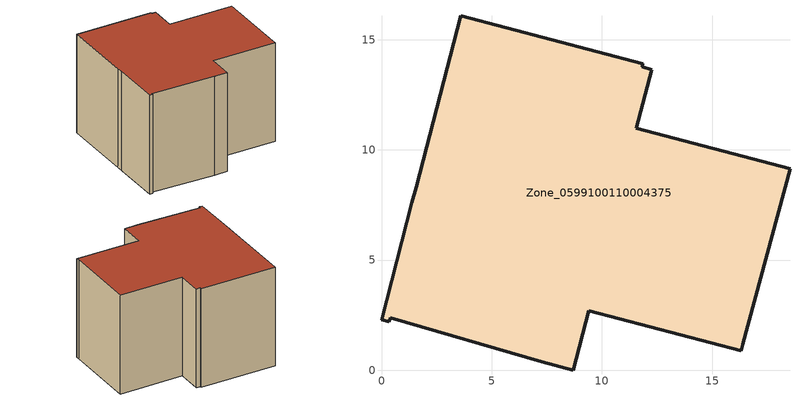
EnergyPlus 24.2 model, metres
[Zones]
Zone_0599100110004375
 floor ground (C_G): 0,2.3 1.38,7.6 1.57,8.31 3.6,16.09 11.85,13.91 11.84,13.77 12.26,13.65 11.56,10.98 18.54,9.14 16.4,1.17 16.33,0.88 9.42,2.71 8.7,0 7.28,0.38 0.4,2.38 0.36,2.2 z3.66
 wall outside (C_F): 8.7,0 9.42,2.71 16.33,0.88 16.4,1.17 18.54,9.14 11.56,10.98 12.26,13.65 11.84,13.77 11.85,13.91 3.6,16.09 1.57,8.31 1.38,7.6 0,2.3 0.36,2.2 0.4,2.38 7.28,0.38 8.7,0 z3.66:14.98
 roof outside (C_R): 1.38,7.6 0,2.3 0.36,2.2 0.4,2.38 7.28,0.38 8.7,0 9.42,2.71 16.33,0.88 16.4,1.17 18.54,9.14 11.56,10.98 12.26,13.65 11.84,13.77 11.85,13.91 3.6,16.09 1.57,8.31 z14.98
[BUILDING]
Pand.0599100110004375: North Axis=0; Terrain=City; Loads Convergence Tolerance Value=0.04; Temperature Convergence Tolerance Value=0.4; Solar Distribution=FullExterior; Maximum Number of Warmup Days=25; Minimum Number of Warmup Days=1
[Site:Location]
Rotterdam.The.Hague.AP_ZH_NLD Design_Conditions: Latitude=51.96; Longitude=4.45; Time Zone=1; Elevation=-4.5
[SITE:GROUNDTEMPERATURE:BUILDINGSURFACE]
18, 18, 18, 18, 18, 18, 18, 18, 18, 18, 18, 18
[MATERIAL] Thermal Absorptance=0.9; Solar Absorptance=0.7; Visible Absorptance=0.7
Name | Roughness | Thickness | Conductivity | Density | Specific Heat
G.D.2015-2018 | MediumSmooth | 0.15 | 0.0428571 | 540 | 1210
F.D.2015-2018 | Rough | 0.3 | 0.0666667 | 1920 | 840
R.D.2015-2018 | MediumRough | 0.2 | 0.0333333 | 1500 | 1000
[CONSTRUCTION]
C_G: G.D.2015-2018
C_F: F.D.2015-2018
C_R: R.D.2015-2018
[ZONE]
Zone_0599100110004375: Type=1; Multiplier=1; Ceiling Height=Autocalculate; Volume=Autocalculate; Floor Area=autocalculate; Part of Total Floor Area=Yes
[ZONEINFILTRATION:DESIGNFLOWRATE]
Infil_Zone_0599100110004375: Zone or ZoneList or Space or SpaceList=Zone_0599100110004375; Schedule=AlwaysOn; Design Flow Rate Calculation Method=Flow/Area; Flow Rate per Floor Area=0.0021; Constant Term Coefficient=1; Temperature Term Coefficient=0; Velocity Term Coefficient=0; Velocity Squared Term Coefficient=0
[HVACTEMPLATE:ZONE:IDEALLOADSAIRSYSTEM]
Zone_0599100110004375: Maximum Heating Supply Air Temperature=50; Minimum Cooling Supply Air Temperature=13; Maximum Heating Supply Air Humidity Ratio=0.0156; Minimum Cooling Supply Air Humidity Ratio=0.0077; Heating Limit=NoLimit; Cooling Limit=NoLimit; Dehumidification Control Type=ConstantSensibleHeatRatio; Cooling Sensible Heat Ratio=0.7; Dehumidification Setpoint=60; Humidification Control Type=None; Humidification Setpoint=30; Outdoor Air Method=None; Outdoor Air Flow Rate per Person=0.00944; Outdoor Air Flow Rate per Zone Floor Area=0; Outdoor Air Flow Rate per Zone=0; Demand Controlled Ventilation Type=None; Outdoor Air Economizer Type=NoEconomizer; Heat Recovery Type=None; Sensible Heat Recovery Effectiveness=0.7; Latent Heat Recovery Effectiveness=0.65
[ZONECONTROL:THERMOSTAT]
ThermostatControl_Zone_0599100110004375: Zone or ZoneList=Zone_0599100110004375; Control Type Schedule=DualSetpointControlType; Control 1=Thermostat_Zone_0599100110004375; Temperature Difference Between Cutout And Setpoint=0
[THERMOSTATSETPOINT:DUALSETPOINT]
Thermostat_Zone_0599100110004375: Heating Setpoint Temperature Schedule=HeatingSetpoint_Zone_0599100110004375; Cooling Setpoint Temperature Schedule=CoolingSetpoint_Zone_0599100110004375
[SCHEDULE:COMPACT]
HeatingSetpoint_Zone_0599100110004375: Through: 12/31, For: AllDays, Until: 24:00, 21
CoolingSetpoint_Zone_0599100110004375: Through: 12/31, For: AllDays, Until: 24:00, 24
DualSetpointControlType: Through: 12/31, For: AllDays, Until: 24:00, 4
AlwaysOn: Through: 12/31, For: AllDays, Until: 24:00, 1
